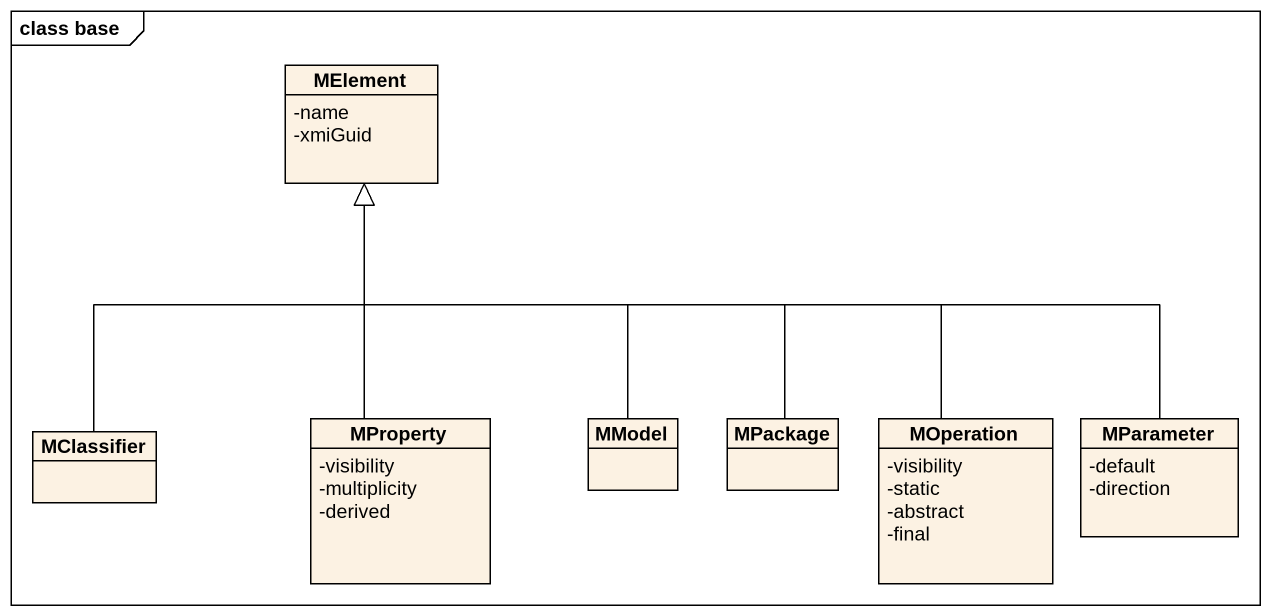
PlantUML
@startuml
mainframe class base
hide circle
hide empty members
skinparam classAttributeIconSize 0
class MElement {
  -name
  -xmiGuid
}
class MProperty {
  -visibility
  -multiplicity
  -derived
}
class MModel
class MPackage
class MOperation {
  -visibility
  -static
  -abstract
  -final
}
class MParameter {
  -default
  -direction
}
class MClassifier
MProperty -up-|> MElement
MModel -up-|> MElement
MPackage -up-|> MElement
MOperation -up-|> MElement
MParameter -left-|> MElement
MClassifier -up-|> MElement
@enduml
